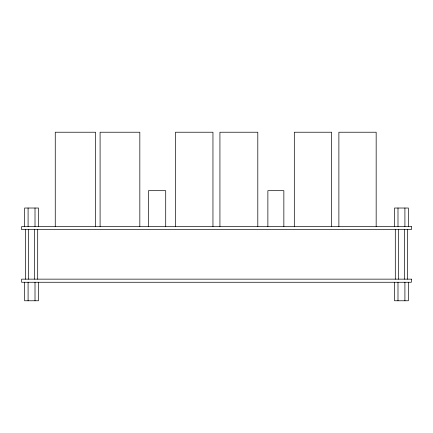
<?xml version="1.0" encoding="UTF-8"?>
<svg xmlns="http://www.w3.org/2000/svg" width="433" height="433" viewBox="0 0 433 433"><rect width="100%" height="100%" fill="white"/><g stroke="black" fill="none" stroke-linecap="round" stroke-linejoin="round"><path stroke-width="0.65" d="M408.368 226.535L408.368 208.024L394.533 208.024L394.533 226.535M408.368 282.262L408.368 300.773L394.533 300.773L394.533 282.262M407.599 229.652L407.599 279.144M404.909 208.024L404.909 226.535M404.909 282.262L404.909 300.773M404.525 229.652L404.525 279.144M398.376 229.652L398.376 279.144M397.992 208.024L397.992 226.535M397.992 282.262L397.992 300.773M395.302 229.652L395.302 279.144M376.163 226.535L376.163 132.227L338.882 132.227L338.882 226.535M331.651 226.535L331.651 132.227L294.31 132.227L294.31 226.535M283.853 226.535L283.853 190.682L267.87 190.682L267.87 226.535M257.803 226.535L257.803 132.227L219.932 132.227L219.932 226.535M212.955 226.535L212.955 132.227L175.446 132.227L175.446 226.535M165.715 226.535L165.715 190.682L148.449 190.682L148.449 226.535M139.832 226.535L139.832 132.227L100.093 132.227L100.093 226.535M95.579 226.535L95.579 132.227L55.256 132.227L55.256 226.535M38.467 226.535L38.467 208.024L24.632 208.024L24.632 226.535M38.467 282.262L38.467 300.773L24.632 300.773L24.632 282.262M37.698 229.652L37.698 279.144M35.008 208.024L35.008 226.535M35.008 282.262L35.008 300.773M34.624 229.652L34.624 279.144M28.475 229.652L28.475 279.144M28.091 208.024L28.091 226.535M28.091 282.262L28.091 300.773M25.401 229.652L25.401 279.144M411.35 226.535L21.65 226.535L21.65 229.652L411.35 229.652L411.35 226.535M411.35 279.144L21.65 279.144L21.65 282.262L411.35 282.262L411.35 279.144"/></g></svg>
